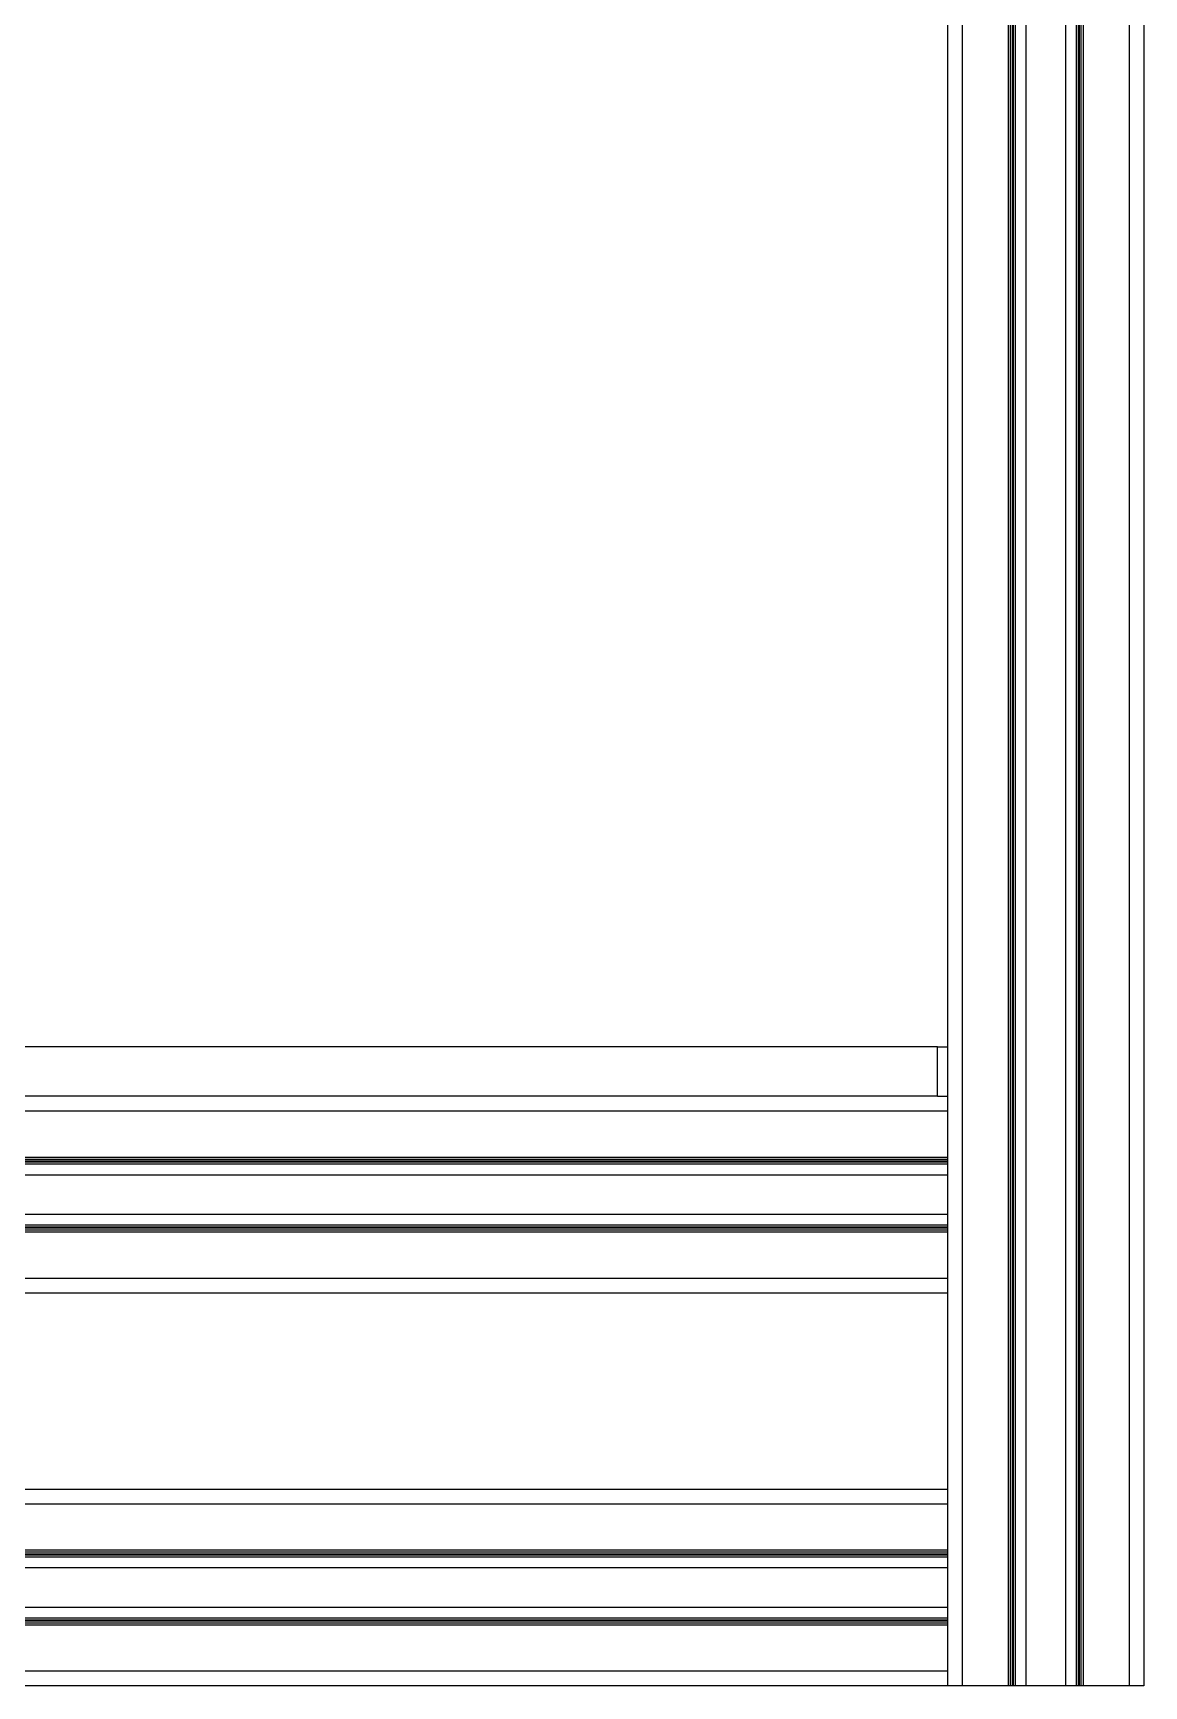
# Model space of a CAD drawing. Header units: millimetres. Extents: x 15 to 1184, y 5 to 1288.
# Drawn here: x 450.4 to 525.7, y 409.1 to 521.2 of the extents above; entities that cross this region are included whole.
import ezdxf

# ---------------------------------------------------------------- set-up
doc = ezdxf.new("R2010")
doc.units = ezdxf.units.MM

msp = doc.modelspace()

# ---------------------------------------------------------------- linework, layer by layer
at = {"color": 7, "linetype": 'Continuous', "lineweight": 25}
for p, q in [((525.71, 614.42), (525.71, 409.09)), ((512.38, 613.58), (512.38, 449.09)), ((516.64, 612.42), (516.64, 409.09)), ((516.98, 612.42), (516.98, 409.09)), ((521.11, 612.42), (521.11, 409.09)), ((521.44, 612.42), (521.44, 409.09)), ((511.71, 452.42), (235.71, 452.42)), ((511.71, 449.09), (511.71, 452.42)), ((511.71, 452.42), (512.38, 452.42)), ((511.71, 449.09), (235.71, 449.09)), ((511.71, 449.09), (512.38, 449.09)), ((512.38, 449.09), (512.38, 448.09)), ((235.04, 448.09), (512.38, 448.09)), ((512.38, 448.09), (512.38, 444.95)), ((235.04, 444.95), (512.38, 444.95)), ((235.04, 444.82), (512.38, 444.82)), ((235.04, 444.69), (512.38, 444.69)), ((235.04, 444.62), (512.38, 444.62)), ((235.04, 444.49), (512.38, 444.49)), ((512.38, 444.95), (512.38, 444.82)), ((512.38, 444.82), (512.38, 444.69)), ((512.38, 444.69), (512.38, 444.62)), ((512.38, 444.62), (512.38, 444.49)), ((512.38, 444.49), (512.38, 440.35)), ((235.04, 443.76), (512.38, 443.76)), ((235.04, 441.08), (512.38, 441.08)), ((235.04, 440.35), (512.38, 440.35)), ((235.04, 440.22), (512.38, 440.22)), ((235.04, 440.15), (512.38, 440.15)), ((235.04, 440.02), (512.38, 440.02)), ((235.04, 439.89), (512.38, 439.89)), ((512.38, 440.35), (512.38, 440.22)), ((512.38, 440.22), (512.38, 440.15)), ((512.38, 440.15), (512.38, 440.02)), ((512.38, 440.02), (512.38, 439.89)), ((512.38, 439.89), (512.38, 436.75)), ((235.04, 436.75), (512.38, 436.75)), ((512.38, 436.75), (512.38, 435.75)), ((235.04, 435.75), (512.38, 435.75)), ((512.38, 435.75), (512.38, 422.42)), ((512.38, 422.42), (235.04, 422.42)), ((512.38, 422.42), (512.38, 421.42)), ((512.38, 421.42), (235.04, 421.42)), ((512.38, 421.42), (512.38, 418.29)), ((512.38, 418.29), (235.04, 418.29)), ((512.38, 418.15), (235.04, 418.15)), ((512.38, 418.29), (512.38, 418.15)), ((512.38, 418.15), (512.38, 418.02)), ((512.38, 418.02), (235.04, 418.02)), ((512.38, 417.95), (235.04, 417.95)), ((512.38, 417.82), (235.04, 417.82)), ((512.38, 417.1), (235.04, 417.1)), ((512.38, 418.02), (512.38, 417.95)), ((512.38, 417.95), (512.38, 417.82)), ((512.38, 417.82), (512.38, 413.69)), ((512.38, 414.41), (235.04, 414.41)), ((512.38, 413.69), (235.04, 413.69)), ((512.38, 413.69), (512.38, 413.55)), ((512.38, 413.55), (235.04, 413.55)), ((512.38, 413.49), (235.04, 413.49)), ((512.38, 413.35), (235.04, 413.35)), ((512.38, 413.22), (235.04, 413.22)), ((512.38, 413.55), (512.38, 413.49)), ((512.38, 413.49), (512.38, 413.35)), ((512.38, 413.35), (512.38, 413.22)), ((512.38, 413.22), (512.38, 410.09)), ((512.38, 410.09), (235.04, 410.09)), ((512.38, 410.09), (512.38, 409.09)), ((512.38, 409.09), (235.04, 409.09)), ((513.38, 409.09), (512.38, 409.09)), ((516.51, 409.09), (513.38, 409.09)), ((516.64, 409.09), (516.51, 409.09)), ((516.78, 409.09), (516.64, 409.09)), ((516.84, 409.09), (516.78, 409.09)), ((516.98, 409.09), (516.84, 409.09)), ((517.7, 409.09), (516.98, 409.09)), ((520.38, 409.09), (517.7, 409.09)), ((521.11, 409.09), (520.38, 409.09)), ((521.24, 409.09), (521.11, 409.09)), ((521.31, 409.09), (521.24, 409.09)), ((521.44, 409.09), (521.31, 409.09)), ((521.58, 409.09), (521.44, 409.09)), ((524.71, 409.09), (521.58, 409.09)), ((525.71, 409.09), (524.71, 409.09))]:
    msp.add_line(p, q, dxfattribs=at)
at = {"color": 8, "linetype": 'Continuous', "lineweight": 25}
for p, q in [((524.71, 613.42), (524.71, 409.09)), ((513.38, 613), (513.38, 409.09)), ((516.51, 612.42), (516.51, 409.09)), ((516.78, 612.42), (516.78, 409.09)), ((516.84, 612.42), (516.84, 409.09)), ((517.7, 612.42), (517.7, 409.09)), ((520.38, 612.42), (520.38, 409.09)), ((521.24, 612.42), (521.24, 409.09)), ((521.31, 612.42), (521.31, 409.09)), ((521.58, 612.42), (521.58, 409.09))]:
    msp.add_line(p, q, dxfattribs=at)

doc.saveas('drawing.dxf')
